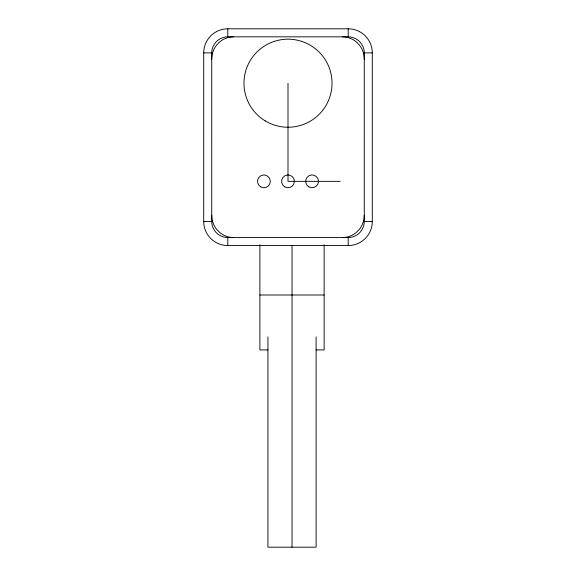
<?xml version="1.0" encoding="UTF-8"?>
<svg xmlns="http://www.w3.org/2000/svg" width="576" height="576" viewBox="0 0 576 576"><rect width="100%" height="100%" fill="white"/><g stroke="black" fill="none" stroke-linecap="round" stroke-linejoin="round"><path stroke-width="0.86" d="M227.786 28.8L348.214 28.8A24.084 24.084 0 0 1 372.298 52.884L372.298 221.479A24.084 24.084 0 0 1 348.214 245.563L227.786 245.563A24.084 24.084 0 0 1 203.702 221.479L203.702 52.884A24.084 24.084 0 0 1 227.786 28.8L227.786 36.828A16.049 16.049 0 0 0 211.738 52.884L211.73 221.479A16.049 16.049 0 0 0 227.786 237.535L348.214 237.535A16.049 16.049 0 0 0 364.262 221.479L364.27 52.884A16.049 16.049 0 0 0 348.214 36.835L227.786 36.828M203.702 52.884L211.73 52.884M364.27 52.884L372.298 52.884M340.186 181.339L288 181.339L288 83.218M203.702 221.479L211.73 221.479M364.27 221.479L372.298 221.479M259.898 294.998L324.13 294.998M267.926 349.92L259.898 349.92L259.898 244.699M316.102 349.92L324.13 349.92L324.13 244.699M348.214 28.8L348.214 36.828M348.214 237.535L348.214 245.563M316.102 336.924L316.102 547.178L267.926 547.178L267.926 336.924M292.018 245.405L292.018 547.2M227.786 237.535L227.786 245.563M233.525 237.55A21.485 21.485 0 0 1 219.794 232.546L216.605 229.291A22.622 22.622 0 0 1 211.738 215.237M342.475 237.55A21.485 21.485 0 0 0 356.206 232.546L359.395 229.291A22.622 22.622 0 0 0 364.262 215.237M364.262 59.126A22.622 22.622 0 0 0 359.402 45.065L356.213 41.818A21.485 21.485 0 0 0 342.475 36.821M233.525 36.821A21.485 21.485 0 0 0 219.794 41.825L216.605 45.072A22.622 22.622 0 0 0 211.738 59.126M308.887 186.883A6.401 6.401 0 0 0 318.485 181.339A6.401 6.401 0 0 0 308.887 175.795A6.401 6.401 0 0 0 308.887 186.883M265.154 120.852A44.028 44.028 0 0 0 332.021 84.175A44.028 44.028 0 0 0 266.825 44.611A44.028 44.028 0 0 0 265.154 120.852M284.796 186.883A6.401 6.401 0 0 0 294.401 181.339A6.401 6.401 0 0 0 284.796 175.795A6.401 6.401 0 0 0 284.796 186.883M260.712 186.883A6.401 6.401 0 0 0 270.317 181.339A6.401 6.401 0 0 0 260.712 175.795A6.401 6.401 0 0 0 260.712 186.883"/></g></svg>
